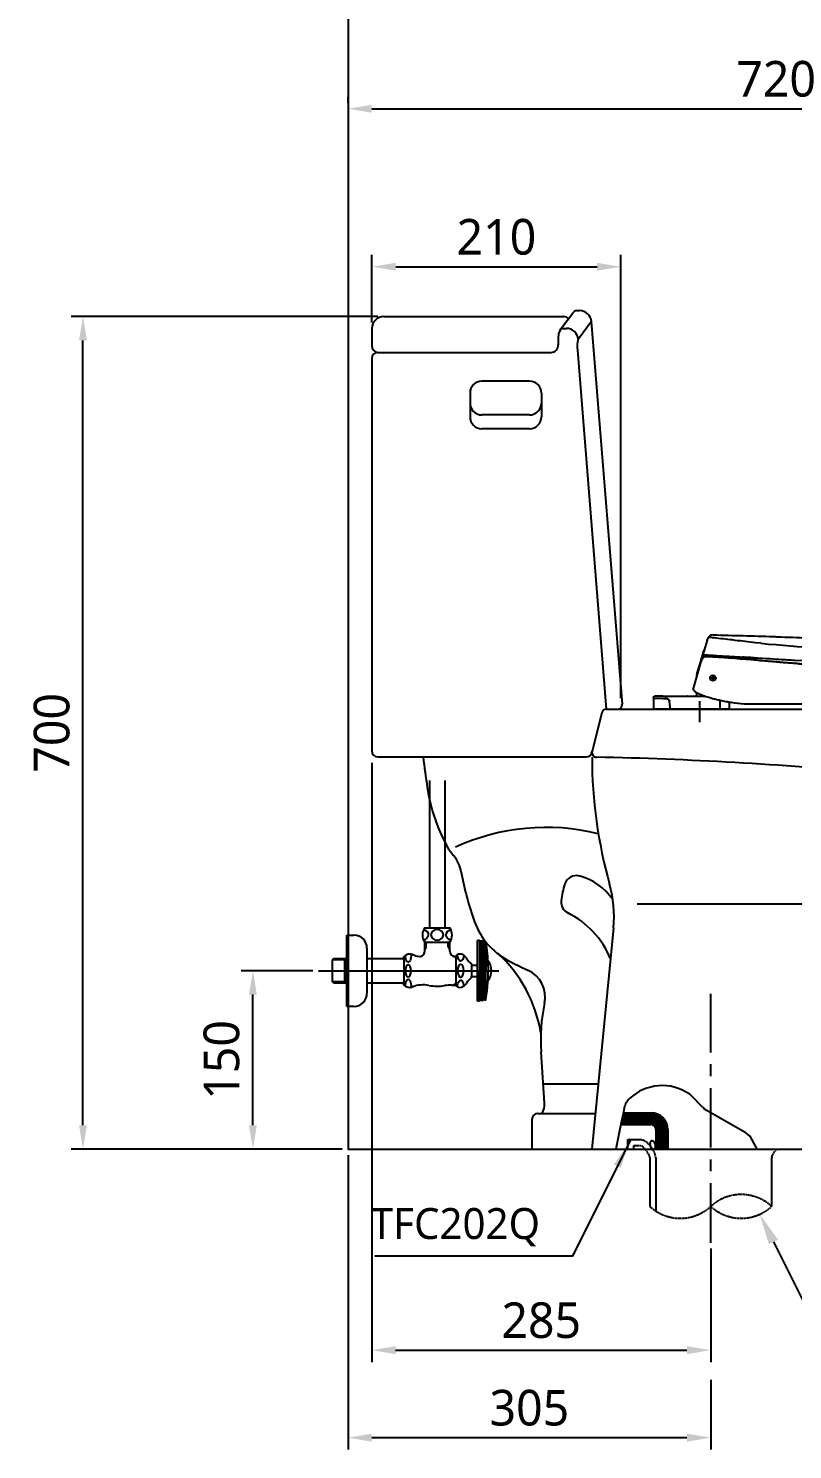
# Model space of a CAD drawing. Extents: x 3038 to 5344, y 55 to 2342.
# Drawn here: x 3038 to 3681, y 55 to 1251 of the extents above; entities that cross this region are included whole.
import ezdxf

# ---------------------------------------------------------------- set-up
doc = ezdxf.new("R2010")
doc.units = 0
doc.header["$LTSCALE"] = 20
doc.header["$MEASUREMENT"] = 0
for name, pattern in [('CENTER', [2, 1.25, -0.25, 0.25, -0.25]), ('HIDDEN', [0.375, 0.25, -0.125]), ('HIDDEN2', [0.1875, 0.125, -0.0625])]:
    doc.linetypes.add(name, pattern=pattern)
doc.layers.get('0').update_dxf_attribs({"linetype": 'CONTINUOUS'})
doc.layers.get('DEFPOINTS').update_dxf_attribs({"linetype": 'CONTINUOUS'})
for name, color, linetype in [('1', 1, 'CONTINUOUS'), ('2', 2, 'CONTINUOUS'), ('3', 3, 'CONTINUOUS'), ('4', 4, 'CONTINUOUS'), ('6', 6, 'CONTINUOUS'), ('CENTER', 2, 'CENTER'), ('FAUCET', 4, 'CONTINUOUS')]:
    doc.layers.add(name, color=color, linetype=linetype)
doc.styles.add('ROMANS', font='romans', dxfattribs={"height": 10.144927})
doc.styles.get("Standard").update_dxf_attribs({"font": 'NanumGothic.ttf'})
doc.dimstyles.get("Standard").update_dxf_attribs({"dimtxt": 2.7, "dimasz": 2, "dimexe": 2, "dimexo": 1, "dimgap": 1.5, "dimtad": 1, "dimlfac": 10, "dimzin": 0, "dimdsep": 46, "dimtxsty": 'Standard', "dimcen": 0, "dimclrt": 2, "dimadec": 0, "dimazin": 0, "dimtfac": 1, "dimtofl": 0, "dimtmove": 0, "dimatfit": 3, "dimfxl": 0, "dimtolj": 1, "dimtzin": 0, "dimarcsym": 0})

# ---------------------------------------------------------------- blocks, each defined once
blk = doc.blocks.new('*X24')
at = {"color": 0}
for p, q in [((1041.8, 977), (1066.9, 977)), ((1040, 968), (1078.1, 968)), ((1040.2, 969), (1077.7, 969)), ((1040.4, 970), (1077.2, 970)), ((1040.6, 971), (1076.6, 971)), ((1040.8, 972), (1075.8, 972)), ((1041, 973), (1074.9, 973)), ((1041.2, 974), (1073.8, 974)), ((1041.4, 975), (1072.4, 975)), ((1041.6, 976), (1070.5, 976)), ((1066, 967), (1078.4, 967)), ((1067.8, 966), (1078.7, 966)), ((1068.5, 965), (1078.9, 965)), ((1068.9, 964), (1079, 964)), ((1069, 963), (1079, 963)), ((1069, 962), (1079, 962)), ((1069, 961), (1079, 961)), ((1069, 960), (1079, 960)), ((1069, 959), (1079, 959)), ((1069, 958), (1079, 958)), ((1069, 957), (1079, 957)), ((1069, 956), (1079, 956)), ((1069, 955), (1079, 955)), ((1069, 954), (1079, 954)), ((1069, 953), (1079, 953)), ((1069, 952), (1079, 952)), ((1069, 951), (1079, 951)), ((1069, 950), (1079, 950)), ((1069, 949), (1079, 949)), ((1069, 948), (1079, 948)), ((1069, 947), (1079, 947))]:
    blk.add_line(p, q, dxfattribs=at)
blk = doc.blocks.new('*D34')
at = {"layer": '1', "color": 3, "lineweight": -2}
for p, q in [((3307, 303), (3307, 55.3)), ((3612, 113.9), (3612, 55.3)), ((3327, 65.3), (3592, 65.3))]:
    blk.add_line(p, q, dxfattribs=at)
at = {"layer": '1', "color": 3}
for points in [[(3327, 68.6), (3327, 61.9), (3307, 65.3)], [(3592, 68.6), (3592, 61.9), (3612, 65.3)]]:
    blk.add_solid(points, dxfattribs=at)
at = {"layer": 'DEFPOINTS', "color": 0}
for p in [(3307, 308), (3612, 118.9), (3612, 65.3)]:
    blk.add_point(p, dxfattribs=at)
at = {"layer": '1', "color": 2, "insert": (3459.5, 90.3), "char_height": 30, "attachment_point": 5}
blk.add_mtext('\\A1;305', dxfattribs=at)
blk = doc.blocks.new('*D35')
at = {"layer": '1', "color": 3, "lineweight": -2}
for p, q in [((3277.3, 458), (3217, 458)), ((3227, 328), (3227, 438)), ((3302, 308), (3217, 308))]:
    blk.add_line(p, q, dxfattribs=at)
at = {"layer": '1', "color": 3}
for points in [[(3223.7, 438), (3230.3, 438), (3227, 458)], [(3223.7, 328), (3230.3, 328), (3227, 308)]]:
    blk.add_solid(points, dxfattribs=at)
at = {"layer": 'DEFPOINTS', "color": 0}
for p in [(3227, 458), (3282.3, 458), (3307, 308)]:
    blk.add_point(p, dxfattribs=at)
at = {"layer": '1', "color": 2, "insert": (3200.7, 383), "char_height": 30, "attachment_point": 5, "rotation": 90}
blk.add_mtext('\\A1;150', dxfattribs=at)
blk = doc.blocks.new('*D36')
at = {"layer": '1', "color": 3, "lineweight": -2}
for p, q in [((3332.1, 1008.2), (3074.1, 1008.2)), ((3084.1, 328), (3084.1, 988.2)), ((3222, 308), (3074.1, 308))]:
    blk.add_line(p, q, dxfattribs=at)
at = {"layer": '1', "color": 3}
for points in [[(3080.8, 988.2), (3087.5, 988.2), (3084.1, 1008.2)], [(3080.8, 328), (3087.5, 328), (3084.1, 308)]]:
    blk.add_solid(points, dxfattribs=at)
at = {"layer": 'DEFPOINTS', "color": 0}
for p in [(3084.1, 1008.2), (3337.1, 1008.2), (3227, 308)]:
    blk.add_point(p, dxfattribs=at)
at = {"layer": '1', "color": 2, "insert": (3057.9, 658.1), "char_height": 30, "attachment_point": 5, "rotation": 90}
blk.add_mtext('\\A1;700', dxfattribs=at)
blk = doc.blocks.new('*D37')
at = {"layer": '1', "color": 3, "lineweight": -2}
for p, q in [((3307, 1188), (3307, 1193)), ((4027, 1089.7), (4027, 1193)), ((3327, 1183), (4007, 1183))]:
    blk.add_line(p, q, dxfattribs=at)
at = {"layer": '1', "color": 3}
for points in [[(3327, 1186.3), (3327, 1179.7), (3307, 1183)], [(4007, 1186.3), (4007, 1179.7), (4027, 1183)]]:
    blk.add_solid(points, dxfattribs=at)
at = {"layer": 'DEFPOINTS', "color": 0}
for p in [(3307, 1183), (4027, 1183), (4027, 1084.7)]:
    blk.add_point(p, dxfattribs=at)
at = {"layer": '1', "color": 2, "insert": (3667, 1208), "char_height": 30, "attachment_point": 5}
blk.add_mtext('\\A1;720', dxfattribs=at)
blk = doc.blocks.new('*D25')
at = {"layer": '1', "color": 3, "lineweight": -2}
for p, q in [((3327, 633), (3327, 128.9)), ((3612, 224.3), (3612, 128.9)), ((3347, 138.9), (3592, 138.9))]:
    blk.add_line(p, q, dxfattribs=at)
at = {"layer": '1', "color": 3}
for points in [[(3347, 142.2), (3347, 135.5), (3327, 138.9)], [(3592, 142.2), (3592, 135.5), (3612, 138.9)]]:
    blk.add_solid(points, dxfattribs=at)
at = {"layer": 'DEFPOINTS', "color": 0}
for p in [(3327, 638), (3612, 229.3), (3612, 138.9)]:
    blk.add_point(p, dxfattribs=at)
at = {"layer": '1', "color": 2, "insert": (3469.5, 163.9), "char_height": 30, "attachment_point": 5}
blk.add_mtext('\\A1;285', dxfattribs=at)
blk = doc.blocks.new('*D28')
at = {"layer": '1', "color": 3, "lineweight": -2}
for p, q in [((3327.1, 1003.2), (3327.1, 1060.1)), ((3536.5, 687.2), (3536.5, 1060.1)), ((3347.1, 1050.1), (3516.5, 1050.1))]:
    blk.add_line(p, q, dxfattribs=at)
at = {"layer": '1', "color": 3}
for points in [[(3347.1, 1053.4), (3347.1, 1046.8), (3327.1, 1050.1)], [(3516.5, 1053.4), (3516.5, 1046.8), (3536.5, 1050.1)]]:
    blk.add_solid(points, dxfattribs=at)
at = {"layer": 'DEFPOINTS', "color": 0}
for p in [(3536.5, 1050.1), (3327.1, 998.2), (3536.5, 682.2)]:
    blk.add_point(p, dxfattribs=at)
at = {"layer": '1', "color": 2, "insert": (3431.8, 1075.1), "char_height": 30, "attachment_point": 5}
blk.add_mtext('\\A1;210', dxfattribs=at)
blk = doc.blocks.new('A$C0A0E4DA4')
at = {"color": 2, "ltscale": 50}
for p, q in [((41.9, 58), (42.5, 60.1)), ((42.5, 60.1), (42.6, 60.5)), ((36.9, 41.2), (40.1, 51.8)), ((40.1, 51.8), (40.2, 51.8)), ((40.2, 51.8), (40.3, 51.8)), ((40.3, 51.8), (40.3, 51.8)), ((52.4, 37.1), (47.7, 37.1)), ((50, 39.5), (50, 34.7)), ((507.3, 30.6), (506.6, 37.7)), ((0, 20.8), (0, 19.8)), ((0, 20.8), (0, 19.8)), ((8, 19.8), (0, 19.8)), ((0, 19.3), (0, 19.1)), ((0, 19.1), (0, 10.8)), ((8, 19.8), (0.5, 19.8)), ((1.5, 19.8), (0.5, 19.8)), ((8, 21.8), (1, 21.8)), ((4.4, 19.8), (1.5, 19.8)), ((7.8, 19.8), (8.9, 19.8)), ((8, 21.8), (43.7, 21.8)), ((8, 19.8), (11.1, 19.8)), ((8, 19.8), (9.8, 19.8)), ((11, 19.8), (9.8, 19.8)), ((14, 12.5), (13.5, 17.5)), ((14.3, 10.8), (13.6, 17.6)), ((14.1, 10.8), (14, 12.5)), ((38.8, 17.6), (38.8, 0)), ((64, 10.8), (63.9, 16.9)), ((80.2, 15.3), (264.5, 15.3)), ((264.5, 15.3), (353.6, 15.3)), ((353.6, 15.3), (467.3, 15.3)), ((467.3, 15.3), (507.8, 15.3)), ((508.8, 16.4), (508.5, 19.9)), ((64, 10.8), (0, 10.8))]:
    blk.add_line(p, q, dxfattribs=at)
for points in [[(45.2, 69), (41.8, 57.8)], [(45.3, 69.7), (45.3, 69.4), (45.2, 69)], [(45.2, 69), (45.2, 69.1)], [(45.2, 69), (45.2, 69)], [(90.3, 66.3), (85.9, 66.8), (81.5, 67.3), (77.3, 67.8), (73.2, 68.3), (70.9, 68.5), (68.7, 68.8), (66.6, 69.1), (64.5, 69.3), (62.6, 69.5), (60.7, 69.8), (58.9, 70), (56.7, 70.2), (54.7, 70.4), (52.9, 70.6), (51.3, 70.8), (49.8, 71), (48.6, 71.1), (47.4, 71.2), (46.4, 71.3), (46.1, 71.3)], [(90.3, 66.3), (96.8, 65.7), (103.1, 65.2), (109.2, 64.7), (115.2, 64.2), (121, 63.7), (126.5, 63.3), (131.8, 62.9), (136.9, 62.5), (141.9, 62.1), (146.7, 61.7), (151.4, 61.4), (155.9, 61.1), (160.2, 60.7), (162.1, 60.6), (163.9, 60.5), (165.7, 60.3), (167.5, 60.2), (169.2, 60.1), (170.9, 60), (172.6, 59.9), (175.6, 59.6), (178.7, 59.4), (182.1, 59.2), (185.7, 58.9), (189.4, 58.7), (193.4, 58.4), (197.4, 58.2), (201.5, 57.9), (205.8, 57.6), (210.2, 57.3), (214.9, 57.1), (219.7, 56.8), (224.7, 56.5), (229.9, 56.2), (235.2, 55.9), (240.8, 55.6), (246.4, 55.3), (252.2, 55), (258.1, 54.7), (264.3, 54.4)], [(186.8, 68.3), (185.5, 68.4), (184.1, 68.4), (182.4, 68.5), (180.6, 68.6), (178.6, 68.7), (176.4, 68.8), (174, 68.9), (171.4, 69.1), (168.6, 69.2), (165.7, 69.3), (162.5, 69.5), (159.2, 69.6)], [(161, 69.5), (159.2, 69.6)], [(40, 51.1), (33.5, 28.3)], [(40.6, 52.5), (40.4, 52.1), (40.1, 51.4), (40, 51.1)], [(40.1, 51.8), (40.2, 52.3), (40.4, 52.9), (40.5, 53.4), (40.7, 54), (40.9, 54.5), (41, 55), (41.2, 55.5), (41.3, 56), (41.3, 56)], [(40.1, 51.8), (40.5, 52.6)], [(40.1, 51.3), (40.3, 51.9), (40.4, 52)], [(40.2, 51.9), (40.2, 51.7), (40.1, 51.3)], [(40.2, 51.9), (40.5, 52.6), (41, 53.3), (41.6, 54), (42.2, 54.5), (43, 54.9), (43.8, 55.2), (44.6, 55.3), (45.3, 55.3)], [(40.5, 52.3), (40.6, 52.5)], [(40.6, 52.7), (40.6, 52.8), (41.2, 53.7), (41.5, 54.3), (41.8, 54.8), (42, 55.3), (42.3, 55.6), (42.4, 56), (42.6, 56.2), (42.7, 56.5), (42.7, 56.6)], [(41.3, 56), (41.4, 56.4), (41.5, 56.8), (41.6, 57.1), (41.7, 57.3), (41.8, 57.6), (41.8, 57.6)], [(41.7, 56.9), (41.6, 56.7), (41.4, 56.4), (41.3, 56)], [(41.8, 57.6), (41.8, 57.5), (41.7, 56.9)], [(41.8, 57), (41.7, 56.9)], [(41.8, 57.6), (41.8, 57.7), (41.8, 57.8), (41.8, 57.8)], [(41.8, 57.8), (41.8, 57.7), (41.8, 57.5)], [(41.8, 57.8), (41.8, 57.7), (41.8, 57.6)], [(41.8, 57.5), (41.8, 57.6), (41.8, 57.6)], [(42.1, 56.8), (42.1, 56.8), (42, 57), (41.9, 57.1), (41.8, 57.4), (41.8, 57.5)], [(41.9, 57.9), (41.9, 57.5), (42, 57.2), (42.2, 56.9), (42.5, 56.7)], [(42.4, 56.6), (42.3, 56.7), (42.1, 56.8)], [(42.4, 56.7), (42.5, 56.6)], [(42.5, 56.6), (42.4, 56.6)], [(42.4, 56.6), (42.4, 56.6), (42.5, 56.6)], [(42.5, 56.7), (42.8, 56.6), (43.3, 56.6), (43.8, 56.6), (44.5, 56.5), (45.2, 56.5), (46, 56.4), (46.8, 56.4), (47.6, 56.3), (48.4, 56.3), (49.3, 56.2), (50.1, 56.2), (50.8, 56.1), (51.6, 56.1), (52.3, 56), (53.1, 56), (54, 55.9), (55.1, 55.9), (56.5, 55.8), (58, 55.7), (59.7, 55.6), (61.5, 55.5), (63.6, 55.4), (65.9, 55.2), (68.1, 55.1), (70.5, 55), (73, 54.8), (75.7, 54.7), (78, 54.5), (80.3, 54.4), (82.8, 54.2), (85.4, 54.1), (87.6, 54)], [(42.5, 56.6), (42.5, 56.6), (42.7, 56.6)], [(42.5, 56.6), (42.5, 56.6), (42.5, 56.6)], [(42.7, 56.6), (42.8, 56.5)], [(42.7, 56.6), (42.8, 56.6)], [(45.3, 55.3), (59.6, 54.3), (66.3, 53.7)], [(50.5, 56.1), (50.2, 55.5), (49.9, 55)], [(135.7, 48.1), (135.5, 48.1), (134.8, 48.2), (134, 48.2), (133.2, 48.3), (132.6, 48.3), (132, 48.4), (131.4, 48.4), (130.7, 48.5), (129.8, 48.5), (128.8, 48.6), (127.9, 48.7), (127.1, 48.7), (126.5, 48.7), (125.9, 48.8), (125.3, 48.8), (124.5, 48.9), (123.8, 48.9), (123, 49), (122.4, 49), (121.8, 49.1), (121.2, 49.1), (120.6, 49.2), (120, 49.2), (119.2, 49.3), (118.5, 49.3), (117.7, 49.4), (116.9, 49.5), (116, 49.5), (115.2, 49.6), (114.7, 49.6), (114.2, 49.7), (113.5, 49.7), (112.8, 49.8), (112.2, 49.8), (111.7, 49.9), (111.1, 49.9), (110.4, 50), (109.7, 50), (108.9, 50.1), (108, 50.2), (107.2, 50.2), (106.5, 50.3), (105.9, 50.4), (105.4, 50.4), (105.1, 50.4), (104.9, 50.4), (104.6, 50.5), (104.4, 50.5), (104, 50.5), (103.7, 50.5), (103.4, 50.6), (103, 50.6), (102.5, 50.6), (101.7, 50.7), (100.8, 50.8), (100, 50.9), (99.2, 50.9), (98.6, 51), (97.7, 51), (96.8, 51.1), (95.8, 51.2), (94.7, 51.3), (93.6, 51.4), (91.5, 51.6), (89.5, 51.7), (87, 52), (84.6, 52.2), (82.3, 52.4), (80, 52.6), (77.6, 52.8), (75.4, 52.9), (73.1, 53.1), (70.8, 53.3), (68.5, 53.5), (66.3, 53.7), (66.3, 53.7)], [(87.6, 53.9), (84.7, 54.1), (81.8, 54.3), (79, 54.4), (76.2, 54.6), (74.8, 54.7)], [(87.6, 54), (88.1, 53.9), (91.6, 53.7), (94.8, 53.5), (97.9, 53.4), (100.7, 53.2), (103.4, 53), (105.8, 52.9), (108, 52.8), (109.9, 52.7), (111.5, 52.6), (113.1, 52.5), (114.5, 52.4), (115.9, 52.3), (117.4, 52.2), (118.8, 52.1), (125, 51.8), (131.3, 51.4), (137.6, 51), (154.5, 50.1), (171.4, 49.1), (191.5, 47.9), (211.6, 46.7), (231.7, 45.5), (241.7, 45), (251.7, 44.4), (261.8, 43.8), (271.8, 43.2), (281.8, 42.6), (291.8, 42), (301.2, 41.5), (310.6, 40.9), (319.9, 40.4), (329.2, 39.9), (338.4, 39.3), (345.1, 38.9), (351.7, 38.5), (358.3, 38.2), (364.8, 37.8), (371.3, 37.4), (377.6, 37), (383.8, 36.7), (390, 36.3), (396.1, 35.9), (402.2, 35.6), (408.2, 35.2), (414.2, 34.9), (420, 34.5), (425.7, 34.2), (431.3, 33.9), (436.7, 33.6), (442, 33.3), (447.2, 33), (451.5, 32.7), (455.8, 32.5), (459.9, 32.2), (464, 32), (468, 31.7), (471.8, 31.5), (475.2, 31.3), (478.5, 31.1), (481.6, 31), (484.5, 30.8), (487.3, 30.6), (489.2, 30.5), (490.9, 30.4), (492.6, 30.3), (494.2, 30.2), (495.7, 30.1), (497.1, 30), (498.4, 30), (499.6, 29.9), (500.1, 29.9), (500.6, 29.8), (501.1, 29.8), (501.5, 29.8), (501.9, 29.8), (502.3, 29.7), (502.7, 29.7), (503.1, 29.7), (503.5, 29.7), (503.9, 29.6), (504.4, 29.6), (504.8, 29.6), (505.2, 29.6), (505.5, 29.6), (505.9, 29.5), (506.1, 29.5), (506.3, 29.5), (506.5, 29.5), (506.5, 29.5)], [(264.4, 40.3), (258, 40.6), (251.8, 41), (245.8, 41.3), (240, 41.7), (234.4, 42), (229, 42.3), (224.1, 42.6), (219.5, 42.9), (215, 43.2), (210.6, 43.4), (206.5, 43.7), (202.6, 43.9), (198.9, 44.1), (195.3, 44.4), (191.9, 44.6), (188.8, 44.8), (185.8, 44.9), (183.1, 45.1), (180.4, 45.3), (177.6, 45.4), (171.1, 45.8), (164.5, 46.3), (157.6, 46.7), (150.6, 47.1), (143.3, 47.6), (140.6, 47.8), (137.9, 47.9), (135.4, 48.1), (133, 48.2), (130.8, 48.4), (128.8, 48.5), (127, 48.6), (125.5, 48.8), (124, 48.9), (122.8, 48.9), (121.8, 49)], [(136.2, 48.1), (121.8, 49)], [(136.1, 48.1), (136.1, 48.1), (135.9, 48.1), (135.7, 48.1), (135.7, 48.1)], [(264.3, 40.3), (234.6, 42), (204.8, 43.8), (175, 45.7), (145.2, 47.5), (136.2, 48.1)], [(505.7, 40.1), (505.6, 40.1), (504.4, 40.2), (502.7, 40.3), (500.5, 40.4), (497.8, 40.6), (494.7, 40.8), (491.1, 41), (487.1, 41.2), (482.7, 41.5), (477.9, 41.7), (472.6, 42), (467, 42.4), (461.1, 42.7), (455.1, 43.1), (447.2, 43.5), (439.1, 44), (430.8, 44.5), (422.1, 45), (412, 45.6), (401.5, 46.2), (390.8, 46.9), (379.9, 47.5), (368.8, 48.1), (357.4, 48.8), (346, 49.5), (329.9, 50.4), (313.6, 51.4), (297.2, 52.4), (280.8, 53.3), (264.3, 54.4)], [(334.2, 58.6), (332, 58.7), (329.9, 58.9), (327.9, 59.1), (326, 59.2), (324.3, 59.4), (322.7, 59.5), (321.2, 59.6), (319.8, 59.7)], [(36.4, 38.6), (36.3, 38)], [(36.6, 40.1), (36.6, 39.9), (36.6, 39.7)], [(37, 40.5), (36.9, 41.2)], [(264.3, 40.3), (264.4, 40.3)], [(264.4, 40.3), (264.4, 40.3), (264.3, 40.3)], [(264.4, 40.3), (266.8, 40.2)], [(266.8, 40.2), (274.3, 39.8), (284.3, 39.2), (294.2, 38.7), (304.1, 38.1), (314, 37.6), (323.6, 37.1), (333.2, 36.6), (336.1, 36.5)], [(336.7, 36.4), (336.7, 36.4), (336.1, 36.5)], [(336.4, 36.4), (336.1, 36.5)], [(345.4, 36), (345.1, 36), (344.3, 36), (343.4, 36.1), (342.4, 36.1), (341.4, 36.2), (340.4, 36.2), (339.6, 36.3), (338.8, 36.3), (338.1, 36.4), (337.7, 36.4), (337.2, 36.4), (336.7, 36.4)], [(487.6, 29.9), (487.4, 29.9), (487, 29.9), (486.5, 30), (485.9, 30), (485.3, 30), (484.6, 30), (483.9, 30.1), (483.1, 30.1), (482.3, 30.1), (481.5, 30.2), (480.6, 30.2), (479, 30.3), (477.3, 30.3), (475.6, 30.4), (473.7, 30.5), (471.7, 30.6), (469.6, 30.7), (467.4, 30.8), (464.9, 30.9), (462.2, 31), (459.5, 31.1), (456.7, 31.2), (455.4, 31.3), (454.1, 31.3), (452.9, 31.4), (451.7, 31.4), (450.5, 31.5), (449.4, 31.5), (448.1, 31.5), (446.4, 31.6), (444.5, 31.7), (442.4, 31.8), (441.1, 31.8), (439.8, 31.9), (438.4, 31.9), (437.3, 32), (436.4, 32), (435.7, 32), (435.1, 32.1), (434.3, 32.1), (433.4, 32.1), (432.6, 32.2), (431.7, 32.2), (430.8, 32.2), (430, 32.3), (429.3, 32.3), (427.1, 32.4), (424.6, 32.5), (422.1, 32.6), (419.8, 32.7), (417.4, 32.8), (414.8, 32.9), (412.2, 33), (409.5, 33.1), (406.6, 33.2), (403.6, 33.3), (400.7, 33.5), (398.9, 33.5), (397.1, 33.6), (395.5, 33.7), (394.1, 33.8), (392.6, 33.8), (391, 33.9), (389.3, 34), (387.5, 34), (385.8, 34.1), (384, 34.2), (382.3, 34.3), (380.8, 34.3), (379.4, 34.4), (378, 34.5), (376.7, 34.5), (374.7, 34.6), (372.8, 34.7), (370.8, 34.8), (368.6, 34.9), (366.3, 35), (363.8, 35.1), (362.1, 35.2), (360.4, 35.3), (358.8, 35.3), (357.1, 35.4), (356.2, 35.5), (355.3, 35.5), (354.6, 35.5), (354, 35.6), (353.4, 35.6), (352.7, 35.6), (351.8, 35.7), (350.9, 35.7), (350.1, 35.8), (349.4, 35.8), (348.8, 35.8), (347.9, 35.9), (347, 35.9), (346, 36), (345.4, 36)], [(33.4, 28.1), (33.5, 28.3)], [(33.5, 27.8), (33.5, 27.8), (33.4, 28.1), (33.4, 28.1)], [(33.5, 27.8), (33.5, 27.7), (33.6, 27.3), (33.7, 27), (33.9, 26.7), (34, 26.6), (34.2, 26.4), (34.5, 26.2), (34.8, 25.9), (35.2, 25.6), (35.6, 25.3), (36, 25), (36.5, 24.8), (36.9, 24.6), (37.4, 24.3), (38.3, 23.9), (39.3, 23.4), (40.6, 22.9), (41.3, 22.7), (42.1, 22.4), (43.1, 22), (44.1, 21.7), (45.3, 21.3), (46.7, 20.9), (48.2, 20.5), (49.8, 20), (51.6, 19.6), (53.4, 19.1), (55.3, 18.7), (57.4, 18.2), (59.7, 17.7), (62.1, 17.3), (64.2, 16.9), (66.5, 16.5), (68.8, 16.2), (71.3, 15.9), (73.8, 15.6), (76.4, 15.5)], [(33.6, 28.7), (33.6, 28.6)], [(36.3, 24.9), (36.3, 22.8)], [(437.5, 32), (437.3, 32), (437, 32)], [(487.6, 29.9), (487.3, 29.9), (487, 29.9), (486.5, 30), (486.4, 30)], [(494.9, 29.3), (494.4, 29.4), (493.3, 29.5), (492.6, 29.6), (492, 29.6), (491.4, 29.7), (490.8, 29.7), (490.2, 29.8), (489.9, 29.8), (489.8, 29.8), (489.7, 29.8), (489.6, 29.8), (489.4, 29.8), (489.2, 29.8), (489, 29.8), (488.8, 29.8), (488.4, 29.9), (488, 29.9), (487.6, 29.9)], [(494.9, 29.3), (494.9, 29.3)], [(495, 29.3), (495, 29.3), (495, 29.3), (495, 29.3)], [(495.9, 29.1), (495, 29.3)], [(501.6, 27.6), (500.7, 27.9), (499.5, 28.2), (498.5, 28.5), (497.6, 28.7), (496.9, 28.9), (496.3, 29), (495.9, 29.1)], [(501.8, 27.5), (501.7, 27.5), (501.6, 27.6)], [(504.9, 25), (504.5, 25.5), (504.2, 25.9), (504, 26.1), (503.8, 26.3), (503.6, 26.4), (503.4, 26.6), (503.2, 26.8), (502.8, 27), (502.4, 27.3), (501.8, 27.5), (501.8, 27.5)], [(506, 23.7), (506, 23.7), (505.9, 23.8), (505.8, 23.9), (505.6, 24), (505.4, 24.2), (505.2, 24.6), (504.9, 25)], [(506.3, 29.5), (506.5, 29.5)], [(506.5, 29.5), (506.5, 29.5), (506.7, 29.6), (506.9, 29.7), (507.1, 29.8), (507.3, 30.1), (507.3, 30.3), (507.3, 30.6)], [(0, 20.8), (0.1, 21.2), (0.3, 21.5), (0.6, 21.7), (1, 21.8)], [(0, 19.3), (0, 19.5), (0.1, 19.6), (0.3, 19.7), (0.5, 19.8)], [(0, 19.3), (0, 10.8)], [(11, 19.8), (11.2, 19.8)], [(11.2, 19.8), (11.4, 19.7), (11.9, 19.6), (12.1, 19.5), (12.3, 19.4), (12.5, 19.3), (12.7, 19.1), (12.9, 18.9), (13.2, 18.5), (13.4, 18.1), (13.5, 17.5)], [(35.3, 21.8), (35.5, 21.8)], [(35.8, 21.9), (35.6, 21.9), (35.5, 21.8)], [(36.3, 22.8), (36.3, 22.5), (36.2, 22.3), (36, 22), (35.8, 21.9)], [(49.8, 20), (49.9, 20), (52.2, 19.4), (54.5, 18.8), (57, 18.3), (59.6, 17.7), (62.2, 17.2), (65, 16.7), (67.8, 16.3), (70.6, 15.9), (73.5, 15.6), (76.4, 15.4)], [(55.9, 18.5), (56, 10.8)], [(76.4, 15.4), (76.4, 15.5), (76.4, 15.5)], [(76.4, 15.4), (80.2, 15.3)], [(76.6, 15.4), (76.6, 15.4)], [(76.6, 15.4), (76.7, 15.4)], [(76.6, 15.4), (76.7, 15.4)], [(180.1, 15.3), (180.1, 15.2), (180.7, 14.1), (181.3, 13.4)], [(181.3, 13.4), (181.8, 12.8), (182.5, 12.4), (183.2, 12.1), (184, 11.9)], [(196.1, 11.9), (196.9, 12.1), (197.6, 12.4), (198.2, 12.8), (198.8, 13.4)], [(198.8, 13.4), (199.3, 14.1), (199.9, 15.2), (200, 15.3)], [(379.1, 15.3), (379.2, 15.2), (379.4, 14.5), (379.7, 13.9), (380, 13.3), (380.4, 12.7), (380.9, 12)], [(380.9, 12), (381.1, 11.7), (381.5, 11.4), (381.8, 11.1), (382.2, 10.9), (383, 10.6), (383.6, 10.4)], [(400.2, 10.4), (400.8, 10.6), (401.5, 10.9), (401.9, 11.1), (402.3, 11.4), (402.7, 11.7), (402.9, 12)], [(402.9, 12), (403.4, 12.7), (403.8, 13.3), (404.1, 13.9), (404.3, 14.5), (404.6, 15.2), (404.6, 15.3)], [(402.9, 12), (403, 12.1)], [(508.5, 19.9), (508.3, 20.6), (508.1, 21.2), (507.8, 21.8), (507.5, 22.4), (507.1, 22.8), (506.7, 23.2), (506.3, 23.5), (506, 23.7)], [(184, 11.9), (184.2, 11.9), (184.6, 11.9), (185.2, 11.9)], [(194.9, 11.9), (195.5, 11.9), (195.9, 11.9), (196.1, 11.9)], [(399.9, 10.4), (400.2, 10.4)]]:
    blk.add_lwpolyline(points, dxfattribs=at)
blk.add_circle((50, 37.1), 2.37, dxfattribs=at)
for centre, radius, start, end in [((50.2, 68.4), 5, 88.5953, 163.5), ((374.7, 39), 5, 197.8332, 221.1124), ((380.7, 39), 5, 318.8876, 331.1251), ((501.6, 37.2), 5, 6, 83.4433), ((377.7, 41.6), 9, 221.1122, 229.99), ((377.7, 41.6), 9, 304.8468, 318.8878), ((11.1, 17.3), 2.5, 5.9994, 89.9994), ((507.8, 16.3), 1, 270, 6)]:
    blk.add_arc(centre, radius, start, end, dxfattribs=at)
for points, knots in [([(50.3, 73.4), (67.1, 73), (85.1, 72.5), (103.1, 71.9), (104.3, 71.8)], [0.0000193, 0.0000193, 0.0000193, 0.0000193, 0.277279, 0.2967851, 0.2967851, 0.2967851, 0.2967851]), ([(104.3, 71.8), (112.9, 71.5), (122.4, 71.2), (132, 70.8), (133, 70.8)], [0.2967851, 0.2967851, 0.2967851, 0.2967851, 0.4378889, 0.4544033, 0.4544033, 0.4544033, 0.4544033]), ([(45.4, 69.8), (45.4, 69.8), (45.4, 69.8), (45.4, 69.8), (45.4, 69.7), (45.3, 69.7)], [0.0000005, 0.0000005, 0.0000005, 0.0000005, 0.3333333, 0.6666667, 0.9999995, 0.9999995, 0.9999995, 0.9999995]), ([(133, 70.8), (141.7, 70.4), (150.6, 70), (159.5, 69.6), (159.6, 69.6)], [0.4544033, 0.4544033, 0.4544033, 0.4544033, 0.5984987, 0.6006749, 0.6006749, 0.6006749, 0.6006749]), ([(186.8, 68.3), (187.3, 68.3), (188.5, 68.2), (189.7, 68.1), (190.4, 68.1)], [0.74993429, 0.74993429, 0.74993429, 0.74993429, 0.75910855, 0.76977684, 0.76977684, 0.76977684, 0.76977684]), ([(190.4, 68.1), (199.5, 67.6), (209, 67.1), (218.5, 66.6), (219, 66.5)], [0.7697768, 0.7697768, 0.7697768, 0.7697768, 0.9197184, 0.9272582, 0.9272582, 0.9272582, 0.9272582]), ([(232.2, 65.8), (237.1, 65.5), (251.7, 64.6), (266.4, 63.6), (276.2, 62.9), (276.3, 62.9)], [0, 0, 0, 0, 0.1000262, 0.3000204, 0.3019588, 0.3019588, 0.3019588, 0.3019588]), ([(276.3, 62.9), (281.1, 62.6), (285.8, 62.2), (290.6, 61.9), (290.6, 61.9)], [0.30195879, 0.30195879, 0.30195879, 0.30195879, 0.40001749, 0.40009326, 0.40009326, 0.40009326, 0.40009326]), ([(305.2, 60.8), (305.2, 60.8), (310, 60.5), (315, 60.1), (319.9, 59.7), (320, 59.7)], [0.4999268, 0.4999268, 0.4999268, 0.4999268, 0.5000146, 0.6000117, 0.6014497, 0.6014497, 0.6014497, 0.6014497]), ([(334, 58.6), (334.1, 58.6), (343.9, 57.8), (358.6, 56.5), (373.2, 55.3), (378, 54.8)], [0.6977902, 0.6977902, 0.6977902, 0.6977902, 0.7000088, 0.900003, 1, 1, 1, 1]), ([(378, 54.8), (382.9, 54.4), (392.6, 53.5), (407.2, 52.1), (421.7, 50.7), (436.3, 49.3), (455.7, 47.3), (477.6, 44.9), (494.8, 43), (502.2, 42.1)], [0, 0, 0, 0, 0.117162, 0.234325, 0.351487, 0.468649, 0.585811, 0.820136, 1, 1, 1, 1]), ([(36.4, 38.6), (36.4, 38.6), (36.5, 39.1), (36.6, 39.7), (36.7, 40.4), (36.7, 40.6)], [0.312838, 0.312838, 0.312838, 0.312838, 0.3333333, 0.6666667, 0.8441628, 0.8441628, 0.8441628, 0.8441628]), ([(194.9, 11.9), (195.4, 11.9), (195.7, 11.9), (195.7, 11.9), (195.7, 11.9)], [0, 0, 0, 0, 0.5, 0.5000246, 0.5000246, 0.5000246, 0.5000246]), ([(383.6, 10.4), (385.2, 10.4), (386.7, 10.4), (389.2, 10.4), (390.6, 10.4)], [0.0165212, 0.0165212, 0.0165212, 0.0165212, 0.5, 1, 1, 1, 1])]:
    blk.add_open_spline(points, degree=3, knots=knots, dxfattribs=at)
for points in [[(159.6, 69.6), (166, 69.3), (172.4, 69), (178.8, 68.7)], [(179, 68.7), (181.6, 68.6), (184.2, 68.4), (186.8, 68.3)], [(219, 66.5), (223.4, 66.3), (227.8, 66), (232.2, 65.8)], [(290.6, 61.9), (295.2, 61.6), (299.8, 61.2), (304.4, 60.9)], [(304.4, 60.9), (304.4, 60.9), (304.4, 60.9), (304.4, 60.9)], [(304.4, 60.9), (304.6, 60.9), (304.8, 60.9), (305, 60.8)], [(305, 60.8), (305, 60.8), (305, 60.8), (305.1, 60.8)], [(305.1, 60.8), (305.1, 60.8), (305.1, 60.8), (305.1, 60.8)], [(305.1, 60.8), (305.1, 60.8), (305.1, 60.8), (305.2, 60.8)], [(320, 59.7), (324.6, 59.3), (329.3, 59), (334, 58.6)], [(36.7, 40.6), (36.8, 40.8), (36.8, 41), (36.9, 41.2)], [(28.6, 21.8), (28.5, 21.8), (28.5, 21.8), (28.5, 21.8)], [(28.6, 21.8), (28.5, 21.8), (28.5, 21.8), (28.5, 21.8)], [(28.7, 21.8), (28.7, 21.8), (28.7, 21.8), (28.6, 21.8)], [(76.7, 15.4), (77.1, 15.4), (77.9, 15.4), (79, 15.3), (79.8, 15.3), (80.2, 15.3)], [(184.4, 11.9), (184.4, 11.9), (184.7, 11.9), (185.2, 11.9)], [(185.2, 11.9), (185.7, 11.9), (186.5, 11.9), (187.5, 11.9)], [(187.5, 11.9), (187.6, 11.9), (187.9, 11.9), (188.1, 11.9)], [(188.1, 11.9), (188.4, 11.9), (188.9, 11.9), (189.7, 11.9), (190, 11.9)], [(190, 11.9), (190.4, 11.9), (191.1, 11.9), (191.7, 11.9), (192, 11.9)], [(192, 11.9), (192.2, 11.9), (192.4, 11.9), (192.6, 11.9)], [(192.6, 11.9), (193.6, 11.9), (194.4, 11.9), (194.9, 11.9)], [(390.6, 10.4), (391.9, 10.4), (393.5, 10.4), (395.2, 10.4)], [(395.2, 10.4), (395.5, 10.4), (395.8, 10.4), (396.1, 10.4)], [(396.1, 10.4), (396.4, 10.4), (397.1, 10.4), (397.8, 10.4), (398.2, 10.4)], [(398.2, 10.4), (398.5, 10.4), (399.1, 10.4), (399.4, 10.4), (399.9, 10.4)]]:
    blk.add_open_spline(points, degree=3, dxfattribs=at)

msp = doc.modelspace()

# ---------------------------------------------------------------- linework, layer by layer
at = {"color": 0}
for p, q in [((3393.6, 557.6), (3395.8, 554.8)), ((3472.3, 346.7), (3469.4, 389.8)), ((3605, 343.3), (3596.2, 352.5)), ((3538.6, 339.1), (3536.5, 329.1)), ((3539.3, 342.7), (3538.6, 339.1)), ((3538.6, 338.6), (3561.8, 338.6)), ((3641.1, 321.9), (3608.3, 340.8)), ((3536.5, 329.1), (3532.2, 308)), ((3536.5, 328.6), (3561.8, 328.6)), ((3565.8, 324.6), (3565.8, 308)), ((3575.9, 324.6), (3575.9, 308)), ((3651, 308), (3646.9, 315.8))]:
    msp.add_line(p, q, dxfattribs=at)
at = {"color": 0, "linetype": 'HIDDEN', "ltscale": 0.15}
for p, q in [((3542.4, 308), (3542.4, 316)), ((3542.4, 316), (3552, 316)), ((3547.4, 308), (3547.4, 311)), ((3547.4, 311), (3552, 311)), ((3560.1, 311.9), (3563.8, 306.7)), ((3556, 308.9), (3559.8, 303.8)), ((3667.3, 308), (3664.2, 303.8))]:
    msp.add_line(p, q, dxfattribs=at)
at = {"color": 2}
for p, q in [((3447, 308), (3556.7, 308)), ((3651, 308), (3947, 308))]:
    msp.add_line(p, q, dxfattribs=at)
at = {"color": 0, "linetype": 'HIDDEN2', "ltscale": 0.17}
for p, q in [((3560.7, 300.8), (3560.7, 259.8)), ((3565.8, 300.8), (3565.8, 255.9)), ((3663.2, 300.8), (3663.2, 259.8))]:
    msp.add_line(p, q, dxfattribs=at)
at = {"color": 7}
for p, q in [((3562.9, 308), (3565.8, 308)), ((3565.8, 308), (3575.9, 308)), ((3575.9, 308), (3651, 308))]:
    msp.add_line(p, q, dxfattribs=at)
at = {"color": 0}
for points in [[(3471.2, 363), (3517.5, 363)], [(3466.7, 338), (3515, 338)]]:
    msp.add_lwpolyline(points, dxfattribs=at)
msp.add_lwpolyline([(3561.2, 310.8, 0.062131), (3561.8, 309.4, 0.07536), (3562.6, 308.5, 0.107055), (3563.6, 308, 0.149889), (3564.4, 308, 0.149889), (3565.1, 308.5, 0.107055), (3565.6, 309.5, 0.07536), (3565.7, 310.7, 0.062131), (3565.4, 312.2, 0.062131), (3564.7, 313.5, 0.07536), (3563.9, 314.4, 0.107055), (3562.9, 314.9, 0.149889), (3562.1, 314.9, 0.149889), (3561.5, 314.4, 0.107055), (3561, 313.4, 0.07536), (3560.9, 312.2, 0.062131)], format="xyb", close=True, dxfattribs=at)
for centre, radius, start, end in [((4344.9, 759.2), 982.3, 187.0935, 188.6077), ((3521.9, 634.6), 150, 188.6077, 209.6827), ((3473.7, 396.1), 182.5, 76.1223, 114.7539), ((3409, 570.3), 20, 209.6827, 219.4725), ((3372.7, 535.7), 30, 10.0207, 39.4725), ((3648.4, 584.4), 250, 190.0207, 199.9407), ((3498.9, 528), 10, 75.1324, 162.5234), ((3565.6, 507), 80, 162.5234, 172.9351), ((3488.6, 489.4), 50, 34.7533, 75.1324), ((3496.2, 515.6), 10, 172.9351, 243.5863), ((3458.4, 439.5), 75, 22.433, 63.5863), ((3469.8, 519.6), 60, 199.9407, 241.6105), ((3354.3, 387.1), 116.3, 9.1573, 47.4641), ((3560.1, 686.8), 250, 241.6105, 245.8858), ((3447.8, 435.8), 25, 348.1215, 65.8858), ((3619, 399.8), 150, 168.1215, 183.8196), ((3571.2, 321.3), 40.1, 55.7311, 133.1138), ((3457.3, 345.7), 15, 329.3213, 3.8196), ((3554.1, 339.6), 15.1, 133.1138, 168.419), ((3585.3, 342.1), 15.1, 43.9955, 55.7311), ((3561.8, 324.6), 14, 0, 90), ((3615.9, 353.8), 15.1, 223.9955, 240.0347), ((3561.8, 324.6), 4.01, 0, 90), ((3633.6, 308.8), 15.1, 27.7781, 60.0347)]:
    msp.add_arc(centre, radius, start, end, dxfattribs=at)
at = {"color": 0, "linetype": 'HIDDEN', "ltscale": 0.15}
for centre, radius, start, end in [((3552, 305.9), 10, 36.0844, 90), ((3552, 305.9), 5.02, 36.0844, 90), ((3555.7, 300.8), 5.02, 0, 36.0844), ((3555.7, 300.8), 10, 0, 36.0844)]:
    msp.add_arc(centre, radius, start, end, dxfattribs=at)
at = {"color": 0, "linetype": 'HIDDEN'}
msp.add_arc((3668.3, 300.8), 5.02, 143.9156, 180, dxfattribs=at)
at = {"color": 0, "linetype": 'HIDDEN2', "ltscale": 0.25}
for centre, start, end in [((3637.6, 232.1), 47.2264, 132.7736), ((3586.4, 287.5), 227.2264, 312.7736), ((3637.6, 287.5), 227.2264, 312.7736)]:
    msp.add_arc(centre, 37.7, start, end, dxfattribs=at)
at = {"layer": '1', "color": 0}
for p, q in [((3337.1, 1008.2), (3488.6, 1008.2)), ((3486, 997.8), (3496.7, 1012)), ((3499.1, 1013.2), (3501.7, 1013.2)), ((3500.4, 989.3), (3511.6, 1004.2)), ((3327.1, 998.2), (3327.1, 983.1)), ((3488, 998.2), (3490.6, 998.2)), ((3511.6, 1004), (3537.5, 682.2)), ((3327, 973.1), (3327, 642.8)), ((3332, 978.1), (3477.7, 978.1)), ((3500, 979.9), (3524.1, 677.9)), ((3520.3, 674.9), (3512.3, 642.6)), ((3524.2, 677.9), (4067.9, 678)), ((3332, 637.9), (3507.2, 637.8)), ((3461.7, 333), (3461.7, 308)), ((3445.7, 308), (3930.1, 308))]:
    msp.add_line(p, q, dxfattribs=at)
at = {"layer": '1', "color": 7}
for p, q in [((3909.8, 514), (3550.1, 514)), ((3530.2, 494.1), (3512.1, 308))]:
    msp.add_line(p, q, dxfattribs=at)
at = {"layer": '1'}
msp.add_line((3282.3, 458), (3433.9, 458), dxfattribs=at)
at = {"layer": '1', "color": 0}
for centre, radius, start, end in [((3337.1, 998.2), 10, 90, 180.0572), ((3488.6, 1003.2), 5, 40.0062, 90.3317), ((3499.1, 1010.2), 3, 89.932, 142.9615), ((3501.7, 1003.2), 10, 4.8119, 90), ((3543.5, 986.6), 59.9, 174.0492, 182.1872), ((3493.9, 991.8), 10, 142.9615, 177.6543), ((3488, 995.2), 3, 89.932, 142.9615), ((3490.7, 988.4), 9.84, 5.1867, 90.3151), ((3332.1, 983.1), 5, 180.0572, 270), ((3477.7, 984.1), 6, 270, 3.9307), ((3526.6, 983.4), 26.8, 167.3298, 187.5266), ((3332, 973.1), 5, 90, 180), ((3533.5, 681.9), 4, 270.0124, 4.8119), ((3524.2, 673.9), 4, 90.0124, 165.9638), ((3332, 642.9), 5, 180, 269.9675), ((3507.2, 642.8), 5, 268.8014, 356.2806), ((3516.1, 641.6), 4, 165.9331, 268.7716), ((3445.5, -2654.1), 3292.5, 84.7241, 88.7718), ((3466.7, 333), 5, 90, 180)]:
    msp.add_arc(centre, radius, start, end, dxfattribs=at)
at = {"layer": '1', "color": 7}
for centre, radius, start, end in [((3904.5, 637.6), 392.3, 180, 195.7746), ((3430.7, 503.8), 100, 354.4537, 15.7746)]:
    msp.add_arc(centre, radius, start, end, dxfattribs=at)
at = {"layer": '3'}
for points in [[(3544.8, 316.4), (3495.7, 218), (3329.5, 218)], [(3664.8, 229.9), (3728.5, 102.7), (4024.1, 102.7)]]:
    msp.add_lwpolyline(points, dxfattribs=at)
for points in [[(3530.5, 295.2), (3542.4, 311.6), (3536.4, 292.2)], [(3668.7, 231.8), (3653.2, 253.2), (3660.9, 228)]]:
    msp.add_solid(points, dxfattribs=at)
at = {"layer": '4'}
for p, q in [((3375.6, 618), (3375.6, 494)), ((3388.3, 618), (3388.3, 494)), ((3371.5, 494), (3375.6, 494)), ((3375.6, 494), (3392.5, 494)), ((3305.9, 428), (3305.9, 488)), ((3305.9, 488), (3311.9, 488)), ((3371.5, 482), (3392.5, 482)), ((3371.5, 474.1), (3371.5, 482)), ((3372.7, 478), (3372.7, 482)), ((3391.2, 478), (3391.2, 482)), ((3392.5, 474.5), (3392.5, 482)), ((3416, 482.5), (3416, 483.5)), ((3417.5, 483.5), (3416, 483.5)), ((3416, 458), (3416, 482.5)), ((3417.5, 483.3), (3417.5, 483.5)), ((3417.5, 483.3), (3417.5, 458)), ((3421, 482.6), (3417.5, 482.6)), ((3421, 481.6), (3417.5, 481.6)), ((3421, 480.6), (3417.5, 480.6)), ((3421, 479.6), (3417.5, 479.6)), ((3421, 478.6), (3417.5, 478.6)), ((3421, 483), (3417.8, 483)), ((3421.5, 482.5), (3421, 483)), ((3421, 483), (3421, 458)), ((3422.3, 482.5), (3421.5, 482.5)), ((3421.5, 482.5), (3421.5, 458)), ((3422.9, 482), (3422.9, 458)), ((3293.9, 467.3), (3294.9, 468.3)), ((3304.4, 467.3), (3293.9, 467.3)), ((3294, 448.8), (3294, 467.3)), ((3294.9, 468.3), (3305.9, 468.3)), ((3304.4, 467.3), (3305.4, 468.3)), ((3304.4, 447.8), (3304.4, 468.3)), ((3305.9, 467.6), (3305.9, 448.4)), ((3322.9, 477), (3322.9, 439)), ((3322.9, 468.3), (3354, 468.3)), ((3354, 467.3), (3354, 470)), ((3354, 467.3), (3354, 448.8)), ((3371.5, 478), (3372.7, 478)), ((3372.7, 478), (3371.5, 475.8)), ((3391.2, 478), (3392.5, 478)), ((3391.2, 478), (3392.5, 475.8)), ((3397, 469.3), (3395.7, 470.2)), ((3397, 470), (3397.9, 470)), ((3397, 469.3), (3397, 470)), ((3397, 469.3), (3397.9, 469.3)), ((3397.9, 470), (3397.9, 470.7)), ((3397.9, 446), (3397.9, 470)), ((3406, 469.3), (3406.6, 468.4)), ((3421, 477.6), (3417.5, 477.6)), ((3421, 476.6), (3417.5, 476.6)), ((3421, 475.6), (3417.5, 475.6)), ((3421, 474.6), (3417.5, 474.6)), ((3421, 473.6), (3417.5, 473.6)), ((3421, 472.6), (3417.5, 472.6)), ((3421, 471.6), (3417.5, 471.6)), ((3421, 470.6), (3417.5, 470.6)), ((3421, 469.6), (3417.5, 469.6)), ((3421, 468.6), (3417.5, 468.6)), ((3421, 467.6), (3417.5, 467.6)), ((3421, 466.6), (3417.5, 466.6)), ((3410.9, 463.7), (3410.9, 462.8)), ((3410.9, 462.8), (3416, 462.8)), ((3410.9, 462.8), (3410.9, 453.3)), ((3416, 432.5), (3416, 458)), ((3421, 465.6), (3417.5, 465.6)), ((3421, 464.6), (3417.5, 464.6)), ((3421, 463.6), (3417.5, 463.6)), ((3421, 462.6), (3417.5, 462.6)), ((3421, 461.6), (3417.5, 461.6)), ((3421, 460.6), (3417.5, 460.6)), ((3421, 459.6), (3417.5, 459.6)), ((3421, 458.6), (3417.5, 458.6)), ((3417.5, 432.7), (3417.5, 458)), ((3421, 457.4), (3417.5, 457.4)), ((3421, 456.4), (3417.5, 456.4)), ((3421, 455.4), (3417.5, 455.4)), ((3421, 454.4), (3417.5, 454.4)), ((3421, 433), (3421, 458)), ((3421.5, 433.5), (3421.5, 458)), ((3422.9, 434), (3422.9, 458)), ((3304.4, 448.8), (3293.9, 448.8)), ((3294.9, 447.8), (3293.9, 448.8)), ((3294.9, 447.8), (3305.9, 447.8)), ((3305.4, 447.8), (3304.4, 448.8)), ((3322.9, 447.8), (3354, 447.8)), ((3354, 446), (3354, 448.8)), ((3354, 447.8), (3354, 447.6)), ((3354, 446), (3354, 447.6)), ((3394.3, 446), (3397.9, 446)), ((3397, 446.8), (3395.7, 446)), ((3397, 446.8), (3397.9, 446.8)), ((3397, 446), (3397, 446.8)), ((3397.9, 445.3), (3397.9, 446)), ((3406, 446.7), (3406.6, 447.6)), ((3410.9, 452.3), (3410.9, 453.3)), ((3410.9, 453.3), (3416, 453.3)), ((3421, 453.4), (3417.5, 453.4)), ((3421, 452.4), (3417.5, 452.4)), ((3421, 451.4), (3417.5, 451.4)), ((3421, 450.4), (3417.5, 450.4)), ((3421, 449.4), (3417.5, 449.4)), ((3421, 448.4), (3417.5, 448.4)), ((3421, 447.4), (3417.5, 447.4)), ((3421, 446.4), (3417.5, 446.4)), ((3421, 445.4), (3417.5, 445.4)), ((3421, 444.4), (3417.5, 444.4)), ((3421, 443.4), (3417.5, 443.4)), ((3421, 442.4), (3417.5, 442.4)), ((3417.5, 432.5), (3416, 432.5)), ((3421, 441.4), (3417.5, 441.4)), ((3421, 440.4), (3417.5, 440.4)), ((3421, 439.4), (3417.5, 439.4)), ((3421, 438.4), (3417.5, 438.4)), ((3421, 437.4), (3417.5, 437.4)), ((3421, 436.4), (3417.5, 436.4)), ((3421, 435.4), (3417.5, 435.4)), ((3421, 434.4), (3417.5, 434.4)), ((3421, 433.4), (3417.5, 433.4)), ((3417.5, 432.5), (3417.5, 432.7)), ((3421, 433), (3417.8, 433)), ((3421.5, 433.5), (3421, 433)), ((3422.3, 433.5), (3421.5, 433.5)), ((3311.9, 428), (3305.9, 428))]:
    msp.add_line(p, q, dxfattribs=at)
for centre, radius, start, end in [((3379.5, 488), 10, 143.1301, 216.8699), ((3384.5, 488), 10, 323.1301, 36.8699), ((3311.9, 477), 11, 0, 90), ((3417.8, 483.3), 0.3, 180, 270), ((3422.3, 481.8), 0.7, 9.4934, 90), ((3280, 458), 145, 1.9431, 9.4934), ((3358.9, 465), 7, 69.0339, 134.5129), ((3370.3, 494.7), 24.8, 249.0339, 262.2883), ((3367.5, 474.1), 4, 262.2883, 0), ((3397, 474.5), 4.5, 180, 270), ((3401.4, 466.7), 5.36, 30, 130.4306), ((3418.7, 475.4), 14, 210, 236.1902), ((3413.7, 458), 14, 0.2473, 38.2141), ((3280, 458), 145, 350.5066, 1.9431), ((3413.7, 458.1), 14, 321.7859, 359.7527), ((3358.9, 451), 7, 225.5, 290.9661), ((3370.3, 421.3), 24.8, 79.2627, 110.9661), ((3382, 483), 38, 259.2627, 279.3048), ((3394.3, 408), 38, 90, 99.3048), ((3401.4, 449.4), 5.36, 229.5694, 330), ((3418.7, 440.6), 14, 123.8098, 150), ((3311.9, 439), 11, 270, 0), ((3417.8, 432.7), 0.3, 90, 180), ((3422.3, 434.2), 0.7, 270, 350.5066)]:
    msp.add_arc(centre, radius, start, end, dxfattribs=at)
at = {"layer": '4', "extrusion": (0, 0, -1)}
for centre, major_axis, ratio, start_param, end_param in [((3369.3, 488.2), (-5.23, 0), 0.866391, 1.824119, 4.49897), ((3394.8, 488.2), (-5.23, 0), 0.866391, 4.942097, 7.58465), ((3357.6, 470.5), (0, -5.22), 0.46009, 4.433611, 7.934688), ((3401.7, 471.6), (0, -5.4), 0.478204, 4.79078, 7.834251), ((3357.6, 445.6), (0, -5.22), 0.46009, 1.472186, 5.009627), ((3401.7, 444.7), (0, -5.4), 0.478204, 1.540108, 4.68362)]:
    msp.add_ellipse(centre, major_axis=major_axis, ratio=ratio, start_param=start_param, end_param=end_param, dxfattribs=at)
for centre, major_axis, ratio in [((3382, 488.2), (-5.23, 0), 0.866391), ((3357.6, 458), (0, -5.22), 0.46009), ((3401.7, 458), (0, -5.4), 0.478204)]:
    msp.add_ellipse(centre, major_axis=major_axis, ratio=ratio, dxfattribs=at)
at = {"layer": '6'}
msp.add_lwpolyline([(5307, 2203), (3307, 2203), (3307, 308), (5204.4, 308), (5204.4, 1308)], dxfattribs=at)
at = {"layer": 'CENTER', "color": 0, "linetype": 'CENTER', "ltscale": 2}
msp.add_line((3612, 229.3), (3612, 438.5), dxfattribs=at)
at = {"layer": 'CENTER', "color": 2, "linetype": 'CENTER', "ltscale": 2}
msp.add_line((3612, 229.3), (3612, 438.5), dxfattribs=at)
at = {"layer": 'DEFPOINTS', "color": 0, "linetype": 'ByBlock'}
msp.add_point((3536.5, 328.6), dxfattribs=at)
at = {"layer": 'FAUCET'}
for p, q in [((3459.6, 953.9), (3419.6, 953.9)), ((3409.6, 943.9), (3409.6, 923.9)), ((3469.6, 943.9), (3469.6, 923.9)), ((3459.6, 925.5), (3419.6, 925.5)), ((3459.6, 913.9), (3419.6, 913.9))]:
    msp.add_line(p, q, dxfattribs=at)
for centre, start, end in [((3419.6, 943.9), 90, 180), ((3459.6, 943.9), 0, 90), ((3419.6, 935.5), 180, 270), ((3459.6, 935.5), 270, 0), ((3419.6, 923.9), 180, 270), ((3459.6, 923.9), 270, 0)]:
    msp.add_arc(centre, 10, start, end, dxfattribs=at)

# ---------------------------------------------------------------- block references
at = {"color": 0, "xscale": 1.003562326168321, "yscale": 1.003562326168321, "zscale": 1.003562326168321}
msp.add_blockref('*X24', (2493, -642), dxfattribs=at)
at = {"layer": '1', "color": 0}
msp.add_blockref('A$C0A0E4DA4', (3563.8, 667.1), dxfattribs=at)

# ---------------------------------------------------------------- texts
at = {"layer": '2', "insert": (3326.1, 242.3), "char_height": 26, "attachment_point": 4, "style": 'ROMANS'}
msp.add_mtext('{\\fNanumGothic|b0|i0|c129|p50;T\\fNanumGothic|b0|i0|c0|p50;FC202\\fNanumGothic|b0|i0|c129|p50;Q}', dxfattribs=at)

# ---------------------------------------------------------------- dimensions: what is measured, and where the dimension line sits
at = {"layer": '1'}
for base, p1, p2, picture, middle in [((4027, 1183), (3307, 1183), (4027, 1084.7), '*D37', (3667, 1208)), ((3536.5, 1050.1), (3327.1, 998.2), (3536.5, 682.2), '*D28', (3431.8, 1075.1)), ((3612, 138.9), (3327, 638), (3612, 229.3), '*D25', (3469.5, 163.9)), ((3612, 65.3), (3307, 308), (3612, 118.9), '*D34', (3459.5, 90.3))]:
    dim = msp.add_linear_dim(base=base, p1=p1, p2=p2, dimstyle='Standard', override={"dimtxt": 30, "dimasz": 20, "dimexe": 10, "dimexo": 5, "dimgap": 10, "dimtoh": 1, "dimdec": 0, "dimlfac": 1, "dimrnd": 0.5, "dimzin": 8, "dimclrd": 3, "dimclre": 3, "dimtdec": 0, "dimarcsym": 1}, dxfattribs=at)
    dim.commit()
    dim.dimension.update_dxf_attribs({"geometry": picture, "text_midpoint": middle})
for base, p1, p2, picture, middle in [((3084.1, 1008.2), (3227, 308), (3337.1, 1008.2), '*D36', (3057.9, 658.1)), ((3227, 458), (3307, 308), (3282.3, 458), '*D35', (3200.7, 383))]:
    dim = msp.add_linear_dim(base=base, p1=p1, p2=p2, angle=90, dimstyle='Standard', override={"dimtxt": 30, "dimasz": 20, "dimexe": 10, "dimexo": 5, "dimgap": 10, "dimtoh": 1, "dimdec": 0, "dimlfac": 1, "dimrnd": 0.5, "dimzin": 8, "dimclrd": 3, "dimclre": 3, "dimtdec": 0, "dimarcsym": 1}, dxfattribs=at)
    dim.commit()
    dim.dimension.update_dxf_attribs({"geometry": picture, "text_midpoint": middle})

doc.saveas('drawing.dxf')
